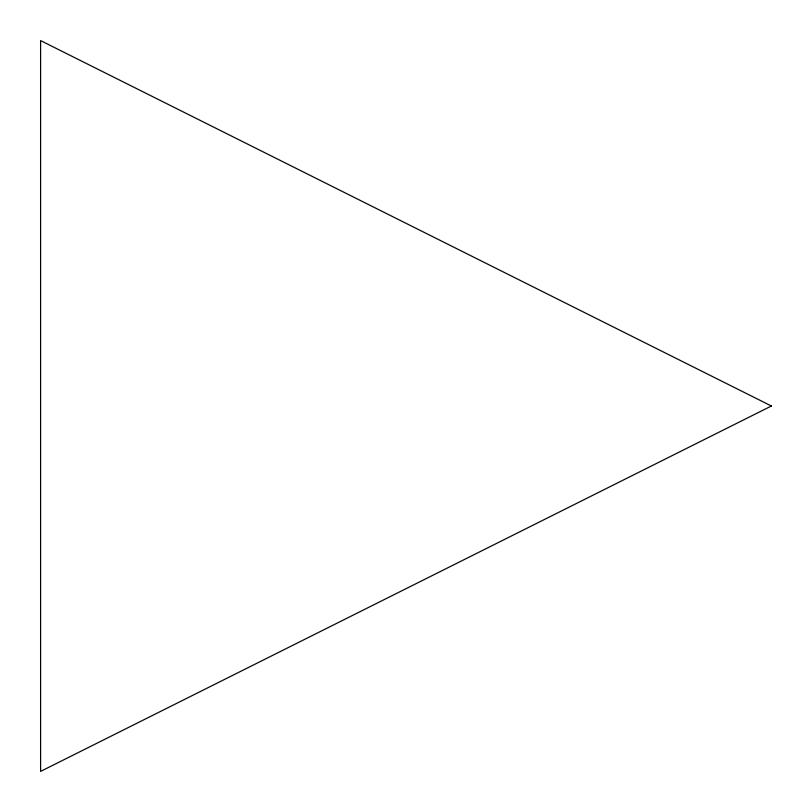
<?xml version="1.0" encoding="UTF-8"?>
<svg xmlns="http://www.w3.org/2000/svg" width="812" height="812" viewBox="0 0 812 812"><rect width="100%" height="100%" fill="white"/><g stroke="black" fill="none" stroke-linecap="round" stroke-linejoin="round"><path stroke-width="1.22" d="M771.4 406L40.6 771.4L40.6 40.6L771.4 406"/></g></svg>
